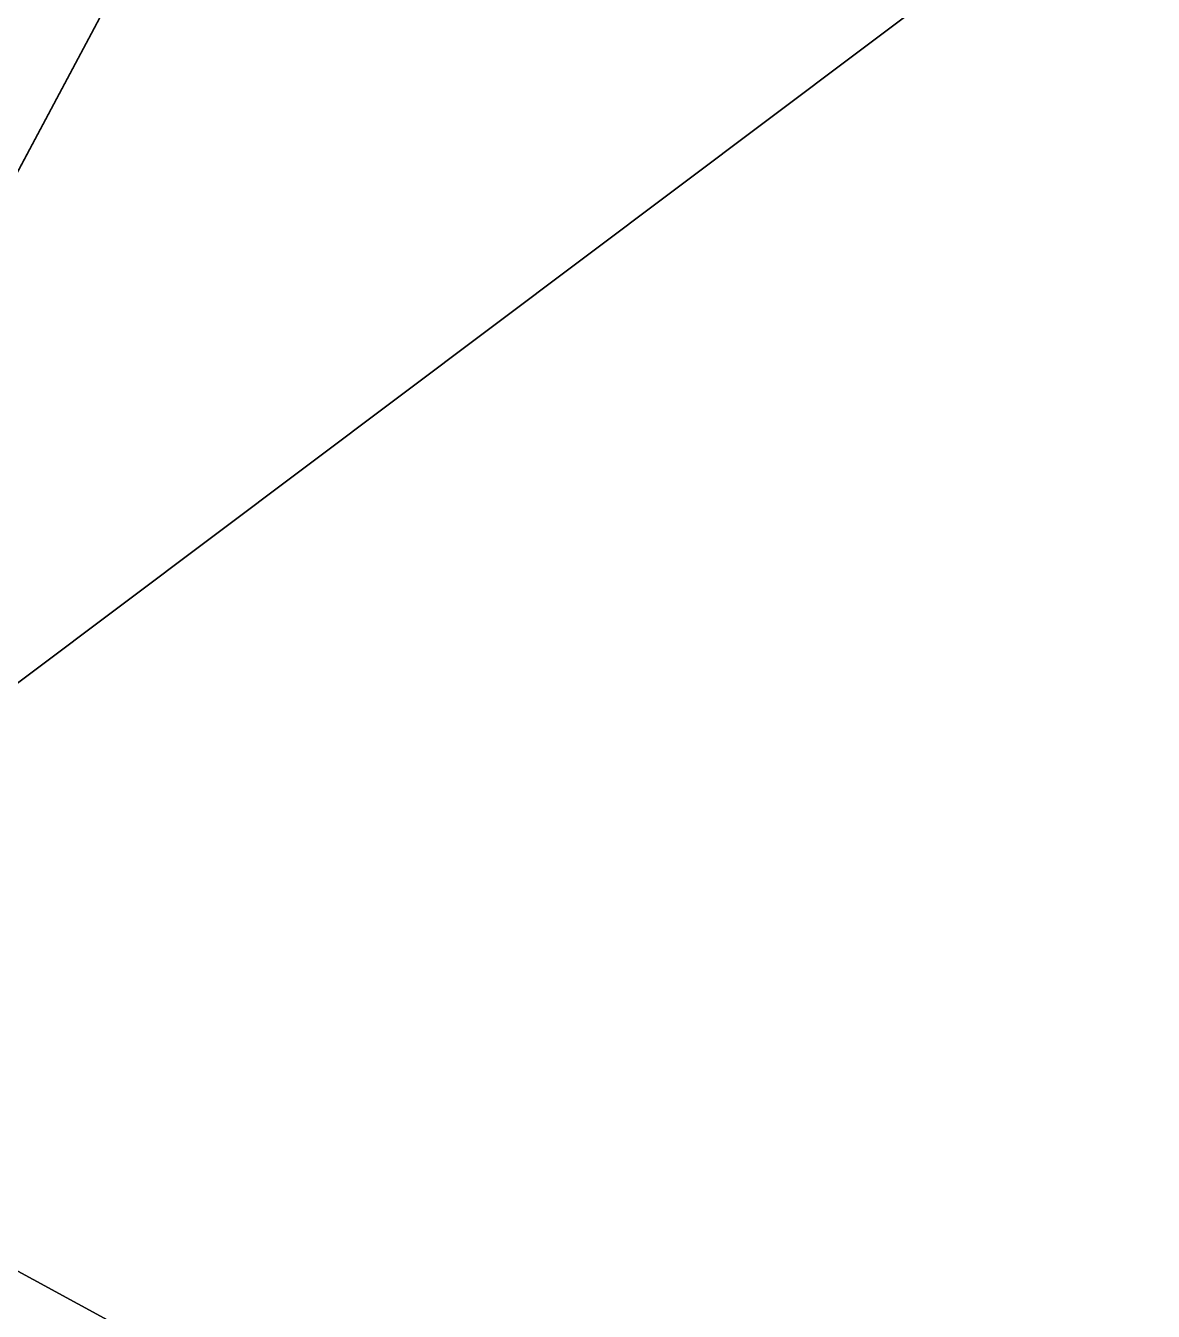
# Model space of a CAD drawing. Header units: metres. Extents: x 543100 to 543604, y 9574012 to 9574398.
# Drawn here: x 543235.68 to 543248.16, y 9574331.53 to 9574345.75 of the extents above; entities that cross this region are included whole.
import ezdxf

# ---------------------------------------------------------------- set-up
doc = ezdxf.new("R2010")
doc.units = ezdxf.units.M
doc.header["$LTSCALE"] = 0.1
doc.linetypes.add('CONTINUO', pattern=[0])
for name, color, linetype in [('E2', 7, 'CONTINUO'), ('MalhaTriTG', 7, 'CONTINUO'), ('XREF_IMPLNTACAO', 2, 'Continuous')]:
    doc.layers.add(name, color=color, linetype=linetype)

# ---------------------------------------------------------------- blocks, each defined once
blk = doc.blocks.new('Base_Implantacao')
at = {"layer": 'MalhaTriTG', "color": 132}
mesh = blk.add_polyface(dxfattribs=at)
corners = [(543224.664, 9574302.936, 30.992), (543210.265, 9574288.67, 31.209), (543216.703, 9574288.465, 31.154), (543213.734, 9574321.335, 30.969), (543218.85, 9574331.345, 30.895), (543226.223, 9574326.207, 30.933), (543224.268, 9574315.932, 31.062), (543219.876, 9574286.567, 30.533), (543193.607, 9574282.384, 31.298), (543227.396, 9574302.372, 30.53), (543227.186, 9574316.359, 31.22), (543239.215, 9574322.014, 30.485), (543230.57, 9574334.709, 30.757), (543225.45, 9574344.044, 30.865), (543250.101, 9574371.359, 30.793), (543235.218, 9574379.328, 30.85), (543243.115, 9574295.416, 30.237), (543260.488, 9574287.844, 29.96), (543254.859, 9574311.797, 30.344), (543254.233, 9574321.821, 30.714), (543271.924, 9574304.366, 30.172), (543267.489, 9574362.43, 30.657), (543240.338, 9574372.751, 30.753), (543240.528, 9574376.308, 30.661), (543253.768, 9574378.732, 30.858), (543253.993, 9574377.599, 30.878), (543254.701, 9574379.306, 30.904), (543255.768, 9574376.437, 30.874), (543276.872, 9574367.935, 30.831), (543257.017, 9574378.285, 30.88)]
mesh.append_faces([[corners[k] for k in face] for face in [(0, 1, 2), (0, 3, 1), (4, 3, 5), (0, 6, 3), (5, 3, 6), (2, 7, 0), (3, 8, 1), (0, 9, 10), (9, 0, 7), (10, 9, 11), (10, 5, 6), (4, 12, 13), (4, 5, 12), (11, 12, 5), (13, 12, 14), (5, 10, 11), (6, 0, 10), (3, 4, 15), (15, 4, 13), (9, 16, 11), (16, 17, 18), (19, 18, 20), (20, 18, 17), (19, 21, 12), (19, 11, 18), (18, 11, 16), (22, 14, 23), (13, 14, 22), (23, 14, 24), (22, 23, 15), (23, 24, 15), (24, 14, 25), (24, 25, 26), (15, 24, 26), (14, 27, 25), (15, 13, 22), (21, 28, 29), (25, 29, 26), (29, 25, 27), (29, 27, 21), (21, 27, 14), (21, 14, 12), (19, 12, 11)]], dxfattribs={"color": 132})

msp = doc.modelspace()

# ---------------------------------------------------------------- linework, layer by layer
at = {"layer": 'E2', "color": 7, "linetype": 'CONTINUO', "flags": 128}
msp.add_lwpolyline([(543250.322, 9574065.652), (543251.079, 9574072.337), (543252.639, 9574083.92), (543253.689, 9574094.488), (543251.976, 9574103.299), (543249.491, 9574108.999), (543244.423, 9574117.288), (543234.75, 9574129.498), (543227.87, 9574138.514), (543217.527, 9574151.083), (543204.89, 9574166.147), (543199.388, 9574171.327), (543189.881, 9574180.728), (543176.729, 9574192.765), (543167.061, 9574201.461), (543163.739, 9574205.256), (543165.999, 9574209.837), (543171.161, 9574219.715), (543174.98, 9574227.004), (543180.842, 9574238.534), (543187.66, 9574251.739), (543195.063, 9574265.953), (543195.272, 9574266.43), (543198.328, 9574272.347), (543201.775, 9574278.74), (543210.265, 9574288.67), (543224.268, 9574315.932), (543226.223, 9574326.207), (543230.57, 9574334.709), (543250.101, 9574371.359), (543267.489, 9574362.43), (543350.095, 9574319.461), (543396.907, 9574295.117), (543404.363, 9574291.815), (543405.31, 9574291.616), (543407.413, 9574291.925), (543409.146, 9574292.849), (543411.568, 9574296.196)], dxfattribs=at)

# ---------------------------------------------------------------- block references
at = {"layer": 'XREF_IMPLNTACAO'}
msp.add_blockref('Base_Implantacao', (0, 0), dxfattribs=at)

# ---------------------------------------------------------------- meshes
at = {"layer": 'MalhaTriTG', "color": 132}
mesh = msp.add_polyface(dxfattribs=at)
corners = [(543224.664, 9574302.936, 30.992), (543210.265, 9574288.67, 31.209), (543216.703, 9574288.465, 31.154), (543213.734, 9574321.335, 30.969), (543218.85, 9574331.345, 30.895), (543226.223, 9574326.207, 30.933), (543224.268, 9574315.932, 31.062), (543219.876, 9574286.567, 30.533), (543193.607, 9574282.384, 31.298), (543227.396, 9574302.372, 30.53), (543227.186, 9574316.359, 31.22), (543239.215, 9574322.014, 30.485), (543230.57, 9574334.709, 30.757), (543225.45, 9574344.044, 30.865), (543250.101, 9574371.359, 30.793), (543235.218, 9574379.328, 30.85), (543243.115, 9574295.416, 30.237), (543260.488, 9574287.844, 29.96), (543254.859, 9574311.797, 30.344), (543254.233, 9574321.821, 30.714), (543271.924, 9574304.366, 30.172), (543267.489, 9574362.43, 30.657), (543240.338, 9574372.751, 30.753), (543240.528, 9574376.308, 30.661), (543253.768, 9574378.732, 30.858), (543253.993, 9574377.599, 30.878), (543254.701, 9574379.306, 30.904), (543255.768, 9574376.437, 30.874), (543276.872, 9574367.935, 30.831), (543257.017, 9574378.285, 30.88)]
mesh.append_faces([[corners[k] for k in face] for face in [(0, 1, 2), (0, 3, 1), (4, 3, 5), (0, 6, 3), (5, 3, 6), (2, 7, 0), (3, 8, 1), (0, 9, 10), (9, 0, 7), (10, 9, 11), (10, 5, 6), (4, 12, 13), (4, 5, 12), (11, 12, 5), (13, 12, 14), (5, 10, 11), (6, 0, 10), (3, 4, 15), (15, 4, 13), (9, 16, 11), (16, 17, 18), (19, 18, 20), (20, 18, 17), (19, 21, 12), (19, 11, 18), (18, 11, 16), (22, 14, 23), (13, 14, 22), (23, 14, 24), (22, 23, 15), (23, 24, 15), (24, 14, 25), (24, 25, 26), (15, 24, 26), (14, 27, 25), (15, 13, 22), (21, 28, 29), (25, 29, 26), (29, 25, 27), (29, 27, 21), (21, 27, 14), (21, 14, 12), (19, 12, 11)]], dxfattribs={"color": 132})

doc.saveas('drawing.dxf')
